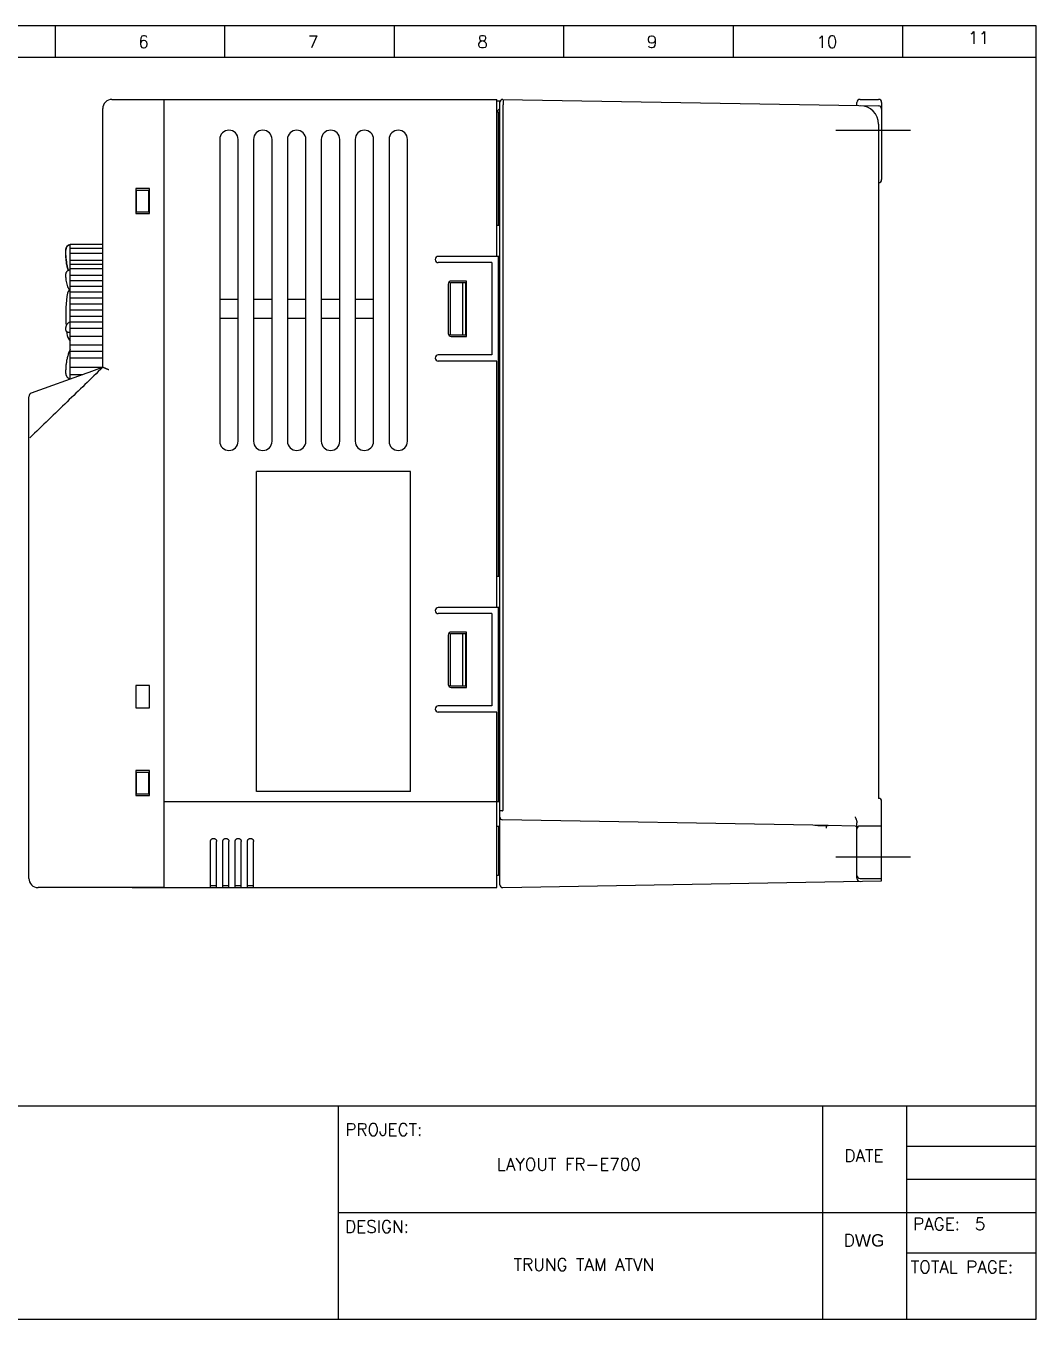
# Model space of a CAD drawing. Header units: millimetres. Extents: x -945625 to 316, y 6 to 533140.
# Drawn here: x -945478.4 to -945314.3, y 532659.1 to 532869.1 of the extents above; entities that cross this region are included whole.
import ezdxf

# ---------------------------------------------------------------- set-up
doc = ezdxf.new("R2010")
doc.units = ezdxf.units.MM
doc.header["$LTSCALE"] = 4
doc.linetypes.add('DASHED', pattern=[0.75, 0.5, -0.25])
for name, color, linetype in [('10', 4, 'Continuous'), ('12', 3, 'Continuous'), ('LINK', 9, 'DASHED')]:
    doc.layers.add(name, color=color, linetype=linetype)
doc.styles.get("Standard").update_dxf_attribs({"font": 'simplex.shx', "height": 2, "bigfont": '@extfont2.shx'})

# ---------------------------------------------------------------- blocks, each defined once
blk = doc.blocks.new('KHUNG')
for p, q in [((297, 0), (0, 0)), ((137.6590469782241, 0), (137.6590469782241, -5.12483574426733)), ((165.1908563738689, 0), (165.1908563738689, -5.12483574426733)), ((192.7226657695137, 0), (192.7226657695137, -5.12483574426733)), ((220.2544751651585, 0), (220.2544751651585, -5.12483574426733)), ((247.7862845608033, 0), (247.7862845608033, -5.12483574426733)), ((275.3180939564481, 0), (275.3180939564481, -5.12483574426733)), ((297, -210), (297, 0)), ((297, -5.12483574426733), (0, -5.12483574426733)), ((0, -175.3417122852989), (297, -175.3417122852989)), ((183.7048122729175, -210), (183.7048122729175, -175.3417122852989)), ((262.3417122852989, -210), (262.3417122854153, -175.3417122852989)), ((275.9237915957347, -175.3417122852989), (275.9237915957347, -210)), ((275.9237915957347, -181.9168559696991), (297, -181.9168559696991)), ((275.9237915957347, -187.2938560561743), (297, -187.2938560561743)), ((183.7048122729175, -192.6708561426494), (262.3417122852989, -192.6708561426494)), ((262.3417122852989, -192.6708561426494), (279.4534025075845, -192.6708561426494)), ((279.4534025075845, -192.6708561426494), (297, -192.6708561426494)), ((275.9237915957347, -199.2459998270497), (297, -199.2459998270497)), ((0, -210), (297, -210))]:
    blk.add_line(p, q)
at = {"char_height": 2, "attachment_point": 1}
for s, width, insert in [('6', 5.676849358831532, (151.1705098218517, -1.591978105949238)), ('7', 5.676849358831532, (178.7023192173801, -1.591978105949238)), ('8', 5.676849358831532, (206.234128613025, -1.591978105949238)), ('9', 5.676849358831532, (233.7659380086698, -1.591978105949238)), ('10', 5.676849358831532, (261.2977474043146, -1.591978105949238)), ('11', 5.676849358831532, (285.9407291230746, -0.9371866332367063)), ('PROJECT:', 14.1535292416811, (184.8029914135113, -178.2180864000693)), ('DATE', 11.25195049028844, (265.8647513538599, -182.4463882828131)), ('DESIGN:', 13.73250209493563, (184.7538715796545, -193.9661937302444)), ('PAGE:', 4.399733680766076, (277.0114450575784, -193.5447313301265)), ('D{\\fArial|b0|i0|c0|p34;WG}', 9.1082206023857, (265.752477447968, -196.2125260308385)), ('TOTAL PAGE:', 23.84767929010559, (276.6360291851452, -200.5224707850721))]:
    blk.add_mtext_dynamic_manual_height_columns(s, width=width, gutter_width=10, heights=[0], dxfattribs=dict(at, insert=insert))

msp = doc.modelspace()

# ---------------------------------------------------------------- linework, layer by layer
at = {"layer": '10'}
for p, q in [((-945464.390556389, 532857.1709879041), (-945401.890556389, 532857.1709879041)), ((-945464.390556389, 532857.1709879041), (-945455.890556389, 532857.1709879041)), ((-945455.890556389, 532729.1709879041), (-945455.890556389, 532857.1709879041)), ((-945401.890556389, 532831.6709879041), (-945401.890556389, 532857.1709879041)), ((-945401.390556389, 532856.8709879041), (-945401.890556389, 532856.8709879041)), ((-945401.390556389, 532729.6289112311), (-945401.390556389, 532856.8709879041)), ((-945401.390556389, 532836.6709879041), (-945401.390556389, 532856.713064607)), ((-945400.9327028063, 532857.16299604), (-945339.8818301858, 532856.0973490945)), ((-945343.390556389, 532856.1585941382), (-945343.390556389, 532856.6709879041)), ((-945342.890556389, 532857.1709879041), (-945339.890556389, 532857.1709879041)), ((-945339.390556389, 532856.6709879041), (-945339.390556389, 532844.1580663396)), ((-945465.890556389, 532813.6709879041), (-945465.890556389, 532855.6709879041)), ((-945401.76290279, 532855.2986415032), (-945401.890556389, 532855.2975274872)), ((-945401.890556389, 532855.1709879041), (-945401.590556389, 532855.1709879041)), ((-945401.390556389, 532855.6709879041), (-945401.76290279, 532855.2986415032)), ((-945401.590556389, 532836.6709879041), (-945401.590556389, 532855.1709879041)), ((-945401.390556389, 532854.6709879041), (-945401.590556389, 532854.6709879041)), ((-945400.8905598159, 532855.6710140485), (-945400.890556389, 532741.6753395788)), ((-945339.890556389, 532853.1494096216), (-945339.890556389, 532743.6709879041)), ((-945446.890556389, 532850.6709879041), (-945446.890556389, 532801.6709879041)), ((-945443.890556389, 532801.6709879041), (-945443.890556389, 532850.6709879041)), ((-945441.390556389, 532850.6709879041), (-945441.390556389, 532801.6709879041)), ((-945438.390556389, 532801.6709879041), (-945438.390556389, 532850.6709879041)), ((-945435.890556389, 532850.6709879041), (-945435.890556389, 532801.6709879041)), ((-945432.890556389, 532801.6709879041), (-945432.890556389, 532850.6709879041)), ((-945430.390556389, 532850.6709879041), (-945430.390556389, 532801.6709879041)), ((-945427.390556389, 532801.6709879041), (-945427.390556389, 532850.6709879041)), ((-945424.890556389, 532850.6709879041), (-945424.890556389, 532801.6709879041)), ((-945421.890556389, 532801.6709879041), (-945421.890556389, 532850.6709879041)), ((-945419.390556389, 532850.6709879041), (-945419.390556389, 532801.6709879041)), ((-945416.390556389, 532801.6709879041), (-945416.390556389, 532850.6709879041)), ((-945401.390556389, 532846.6709879041), (-945401.590556389, 532846.6709879041)), ((-945339.8774679148, 532843.6582376771), (-945339.890556389, 532843.6578949433)), ((-945460.490556389, 532842.7209879041), (-945460.490556389, 532838.6209879041)), ((-945458.2905563889, 532842.7209879041), (-945460.490556389, 532842.7209879041)), ((-945460.390556389, 532838.9209879041), (-945460.390556389, 532842.4209879041)), ((-945460.3905547322, 532842.4209879041), (-945458.390556538, 532842.4209879041)), ((-945458.390556389, 532838.9209879041), (-945458.390556389, 532842.4209879041)), ((-945458.2905563889, 532838.6209879041), (-945458.2905563889, 532842.7209879041)), ((-945460.490556389, 532838.6209879041), (-945458.2905563889, 532838.6209879041)), ((-945460.3905547322, 532838.9209879041), (-945458.390556538, 532838.9209879041)), ((-945401.390556389, 532836.6709879041), (-945401.890556389, 532836.6709879041)), ((-945471.1905563889, 532811.741792762), (-945471.1905563889, 532833.6709879331)), ((-945471.1905563889, 532833.6641015953), (-945465.890556389, 532833.6641015953)), ((-945471.1905563889, 532833.0130905294), (-945465.890556389, 532833.0130905294)), ((-945471.890556389, 532832.1695256291), (-945471.890556389, 532832.6698297771)), ((-945471.8848176786, 532831.8323918633), (-945471.890556389, 532832.1695256291)), ((-945471.1905563889, 532832.182624394), (-945465.890556389, 532832.182624394)), ((-945471.1905563889, 532831.0479597502), (-945465.890556389, 532831.0479597502)), ((-945401.390556389, 532831.6709879041), (-945411.390556389, 532831.6709879041)), ((-945401.590556389, 532779.6709879041), (-945401.590556389, 532831.6709879041)), ((-945401.390556389, 532779.6709879041), (-945401.390556389, 532831.6709879041)), ((-945471.890556389, 532828.2712756252), (-945471.890556389, 532828.838832667)), ((-945465.890556389, 532830.3769926048), (-945471.1905563889, 532830.3769926048)), ((-945471.1905563889, 532829.6852070616), (-945465.890556389, 532829.6852070616)), ((-945402.6905563889, 532830.6709879041), (-945411.390556389, 532830.6709879041)), ((-945402.6905563889, 532830.6709879041), (-945402.6905563889, 532815.6709879041)), ((-945471.1905563889, 532828.6178707333), (-945465.890556389, 532828.6178707333)), ((-945471.1905563889, 532827.7633534689), (-945465.890556389, 532827.7633534689)), ((-945471.1905563889, 532826.8662749256), (-945465.890556389, 532826.8662749256)), ((-945409.7905563889, 532827.1709879041), (-945409.7905563889, 532819.1709879041)), ((-945409.390556389, 532818.9209879041), (-945409.390556389, 532827.4209879041)), ((-945409.390556389, 532827.4209879041), (-945406.890556389, 532827.4209879041)), ((-945406.7905563889, 532827.6709879041), (-945409.2905563889, 532827.6709879041)), ((-945407.390556389, 532818.9209879041), (-945407.390556389, 532827.4209879041)), ((-945406.890556389, 532818.9209879041), (-945406.890556389, 532827.4209879041)), ((-945406.7905563889, 532818.6709879041), (-945406.7905563889, 532827.6709879041)), ((-945401.390556389, 532828.6709879041), (-945401.590556389, 532828.6709879041)), ((-945471.1905563889, 532825.9334624133), (-945465.890556389, 532825.9334624133)), ((-945471.1905563889, 532824.9720151979), (-945465.890556389, 532824.9720151979)), ((-945443.890556389, 532824.6709879041), (-945446.890556389, 532824.6709879041)), ((-945438.390556389, 532824.6709879041), (-945441.390556389, 532824.6709879041)), ((-945432.890556389, 532824.6709879041), (-945435.890556389, 532824.6709879041)), ((-945427.390556389, 532824.6709879041), (-945430.390556389, 532824.6709879041)), ((-945421.890556389, 532824.6709879041), (-945424.890556389, 532824.6709879041)), ((-945471.1905563889, 532823.9892504736), (-945465.890556389, 532823.9892504736)), ((-945471.1905563889, 532822.9926476732), (-945465.890556389, 532822.9926476732)), ((-945401.390556389, 532823.6709879041), (-945401.590556389, 532823.6709879041)), ((-945471.1905563889, 532821.9897915459), (-945465.890556389, 532821.9897915459)), ((-945471.1905563889, 532821.0286902745), (-945465.890556389, 532821.0286902745)), ((-945446.890556389, 532821.6709879041), (-945443.890556389, 532821.6709879041)), ((-945441.390556389, 532821.6709879041), (-945438.390556389, 532821.6709879041)), ((-945435.890556389, 532821.6709879041), (-945432.890556389, 532821.6709879041)), ((-945430.390556389, 532821.6709879041), (-945427.390556389, 532821.6709879041)), ((-945424.890556389, 532821.6709879041), (-945421.890556389, 532821.6709879041)), ((-945471.8905561828, 532819.6824572578), (-945471.890556389, 532820.1128233586)), ((-945471.1905563889, 532819.9958381779), (-945465.890556389, 532819.9958381779)), ((-945471.1905563889, 532818.7451653014), (-945465.890556389, 532818.7451653014)), ((-945409.390556389, 532818.9209879041), (-945406.890556389, 532818.9209879041)), ((-945409.2905563889, 532818.6709879041), (-945406.7905563889, 532818.6709879041)), ((-945471.1905563889, 532817.3399918758), (-945465.890556389, 532817.3399918758)), ((-945471.1905563889, 532816.2773709513), (-945465.890556389, 532816.2773709513)), ((-945471.1905563889, 532815.1971133036), (-945465.890556389, 532815.1971133036)), ((-945402.6905563889, 532815.6709879041), (-945411.390556389, 532815.6709879041)), ((-945401.890556389, 532814.6709879041), (-945411.390556389, 532814.6709879041)), ((-945401.890556389, 532774.6709879041), (-945401.890556389, 532814.6709879041)), ((-945471.890556389, 532812.6441955547), (-945471.890556389, 532813.2368138058)), ((-945471.1905563889, 532813.7152010018), (-945465.890556389, 532813.7152010018)), ((-945471.1905563889, 532812.4902135062), (-945469.1341502841, 532812.4902135062)), ((-945467.2920028006, 532813.1549067228), (-945468.1658805101, 532812.8406776917)), ((-945477.890556389, 532730.6709964055), (-945477.890556389, 532808.88322057)), ((-945401.390556389, 532804.1709879041), (-945401.590556389, 532804.1709879041)), ((-945415.8905565677, 532796.7633204032), (-945440.8905565677, 532796.7633204032)), ((-945440.8905565677, 532744.7633204032), (-945440.8905565677, 532796.7633204032)), ((-945415.8905565677, 532744.7633204032), (-945415.8905565677, 532796.7633204032)), ((-945401.390556389, 532779.6709879041), (-945401.890556389, 532779.6709879041)), ((-945401.390556389, 532774.6709879041), (-945411.390556389, 532774.6709879041)), ((-945401.590556389, 532743.1709879041), (-945401.590556389, 532774.6709879041)), ((-945401.390556389, 532743.1709879041), (-945401.390556389, 532774.6709879041)), ((-945402.6905563889, 532773.6709879041), (-945411.390556389, 532773.6709879041)), ((-945402.6905563889, 532773.6709879041), (-945402.6905563889, 532758.6709879041)), ((-945409.7905563889, 532770.1709879041), (-945409.7905563889, 532762.1709879041)), ((-945409.390556389, 532770.4209879041), (-945406.890556389, 532770.4209879041)), ((-945409.390556389, 532761.9209879041), (-945409.390556389, 532770.4209879041)), ((-945406.7905563889, 532770.6709879041), (-945409.2905563889, 532770.6709879041)), ((-945407.390556389, 532761.9209879041), (-945407.390556389, 532770.4209879041)), ((-945406.890556389, 532761.9209879041), (-945406.890556389, 532770.4209879041)), ((-945406.7905563889, 532761.6709879041), (-945406.7905563889, 532770.6709879041)), ((-945460.490556389, 532761.9709879041), (-945460.490556389, 532758.3709879041)), ((-945458.2905563889, 532761.9709879041), (-945460.490556389, 532761.9709879041)), ((-945458.2905563889, 532758.3709879041), (-945458.2905563889, 532761.9709879041)), ((-945409.390556389, 532761.9209879041), (-945406.890556389, 532761.9209879041)), ((-945409.2905563889, 532761.6709879041), (-945406.7905563889, 532761.6709879041)), ((-945460.490556389, 532758.3709879041), (-945458.2905563889, 532758.3709879041)), ((-945402.6905563889, 532758.6709879041), (-945411.390556389, 532758.6709879041)), ((-945401.890556389, 532757.6709879041), (-945411.390556389, 532757.6709879041)), ((-945401.890556389, 532729.1709879041), (-945401.890556389, 532757.6709879041)), ((-945401.390556389, 532759.1709879041), (-945401.590556389, 532759.1709879041)), ((-945460.490556389, 532748.2209879041), (-945460.490556389, 532744.1209879041)), ((-945458.2905563889, 532748.2209879041), (-945460.490556389, 532748.2209879041)), ((-945460.390556389, 532744.4209879041), (-945460.390556389, 532747.9209879041)), ((-945460.390556389, 532747.9209879041), (-945458.390556389, 532747.9209879041)), ((-945458.390556389, 532744.4209879041), (-945458.390556389, 532747.9209879041)), ((-945458.2905563889, 532744.1209879041), (-945458.2905563889, 532748.2209879041)), ((-945460.490556389, 532744.1209879041), (-945458.2905563889, 532744.1209879041)), ((-945460.390556389, 532744.4209879041), (-945458.390556389, 532744.4209879041)), ((-945455.890556389, 532743.1709879041), (-945401.390556389, 532743.1709879041)), ((-945415.8905565677, 532744.7633204032), (-945440.8905565677, 532744.7633204032)), ((-945339.390556389, 532730.2532019296), (-945339.390556389, 532743.1709879041)), ((-945401.890556389, 532739.1709879041), (-945401.390556389, 532739.1709879041)), ((-945401.590556389, 532739.1709879041), (-945401.590556389, 532731.1709879041)), ((-945401.390556389, 532736.3462518556), (-945401.390556389, 532739.1709879041)), ((-945350.561358755, 532739.2961547249), (-945400.9484099719, 532740.1756639755)), ((-945349.7417683986, 532739.282381239), (-945350.561358755, 532739.2961547249)), ((-945349.7417683986, 532739.282381239), (-945348.9092211905, 532739.269483147)), ((-945348.9092211905, 532739.269483147), (-945348.1192183937, 532739.2582657511)), ((-945348.390556389, 532739.2621185295), (-945348.390556389, 532738.8549617257)), ((-945348.1192391621, 532739.2582660334), (-945348.0952996133, 532739.2591505403)), ((-945343.6853206671, 532739.1761330337), (-945348.095792111, 532739.2531180991)), ((-945343.390556389, 532730.6921854436), (-945343.390556389, 532739.673919701)), ((-945339.390556389, 532739.1709879041), (-945342.890556389, 532739.1709879041)), ((-945448.390556389, 532729.1709879041), (-945448.390556389, 532736.6710640566)), ((-945447.390556389, 532729.1709879041), (-945447.390556389, 532736.6710640566)), ((-945446.390556389, 532729.1709879041), (-945446.390556389, 532736.6710640566)), ((-945445.390556389, 532729.1709879041), (-945445.390556389, 532736.6710640566)), ((-945444.390556389, 532729.1709879041), (-945444.390556389, 532736.6710640566)), ((-945443.390556389, 532729.1709879041), (-945443.390556389, 532736.6710640566)), ((-945442.390556389, 532729.1709879041), (-945442.390556389, 532736.6710640566)), ((-945441.390556389, 532729.1709879041), (-945441.390556389, 532736.6710640566)), ((-945401.390556389, 532729.628911231), (-945401.390556389, 532733.842377777)), ((-945401.590556389, 532731.1709879041), (-945401.890556389, 532731.1709879041)), ((-945401.390556389, 532731.6709879041), (-945401.590556389, 532731.6709879041)), ((-945400.9327028061, 532729.1789797681), (-945339.390556389, 532730.2532019296)), ((-945342.890556389, 532730.6709879041), (-945339.390556389, 532730.6709879041)), ((-945455.890556389, 532729.1709879041), (-945476.390556389, 532729.1709879041)), ((-945461.0905563876, 532729.1709879041), (-945401.890556389, 532729.1709879041)), ((-945447.390556389, 532729.4709879041), (-945448.390556389, 532729.4709879041)), ((-945445.390556389, 532729.4709879041), (-945446.390556389, 532729.4709879041)), ((-945443.390556389, 532729.4709879041), (-945444.390556389, 532729.4709879041)), ((-945441.390556389, 532729.4709879041), (-945442.390556389, 532729.4709879041)), ((-945427.390556389, 532729.1869545662), (-945417.390556389, 532729.1869545662)), ((-945427.390556389, 532729.1709879041), (-945427.390556389, 532729.1869545662)), ((-945417.390556389, 532729.1869545662), (-945417.390556389, 532729.1709879041))]:
    msp.add_line(p, q, dxfattribs=at)
for points in [[(-945468.1658805101, 532812.8406776917), (-945468.3142250364, 532812.7878249785), (-945468.4728501, 532812.7308910526), (-945477.495768475, 532809.4470361425)], [(-945465.8905594109, 532813.6709867807), (-945466.4313297252, 532813.4705455085), (-945467.2920028006, 532813.1549067228)]]:
    msp.add_lwpolyline(points, dxfattribs=at)
for centre, radius, start, end in [((-945464.390556389, 532855.6709879041), 1.5, 90, 180), ((-945400.9405563889, 532856.7130645604), 0.45, 89.00000002509637, 179.9999940502649), ((-945342.890556389, 532856.6709879041), 0.5, 90, 180), ((-945342.890556389, 532853.1494096216), 3, 0, 88.9999999984184), ((-945339.890556389, 532856.6709879041), 0.5, 0, 90), ((-945339.890556389, 532855.5974251613), 0.5, 9.811726825282036e-06, 89.00000017193274), ((-945445.390556389, 532850.6709879041), 1.5, 0, 180), ((-945439.890556389, 532850.6709879041), 1.5, 0, 180), ((-945434.390556389, 532850.6709879041), 1.5, 0, 180), ((-945428.890556389, 532850.6709879041), 1.5, 0, 180), ((-945423.390556389, 532850.6709879041), 1.5, 0, 180), ((-945417.890556389, 532850.6709879041), 1.5, 0, 180), ((-945339.890556389, 532844.1580663396), 0.5, 271.5000000014395, 0), ((-945470.890556389, 532832.6709879041), 1, 107.4576031260991, 180), ((-945411.390556389, 532831.1709879041), 0.5, 90, 270), ((-945409.2905563889, 532827.1709879041), 0.5, 90, 180), ((-945446.890556389, 532822.1709879041), 25, 173.1169354123921, 184.0187649536126), ((-945469.228394579, 532824.8674643073), 2.5, 147.7775362239569, 173.1169354123921), ((-945446.890556389, 532822.1709879041), 25, 186.2312510494089, 186.8830645876079), ((-945469.228394579, 532819.474511501), 2.5, 186.8830645876079, 218.2694575350887), ((-945409.2905563889, 532819.1709879041), 0.5, 180, 270), ((-945411.390556389, 532815.1709879041), 0.5, 90, 270), ((-945477.2905563889, 532808.88322057), 0.6, 109.9999999983434, 180), ((-945445.390556389, 532801.6709879041), 1.5, 180, 0), ((-945439.890556389, 532801.6709879041), 1.5, 180, 0), ((-945434.390556389, 532801.6709879041), 1.5, 180, 0), ((-945428.890556389, 532801.6709879041), 1.5, 180, 0), ((-945423.390556389, 532801.6709879041), 1.5, 180, 0), ((-945417.890556389, 532801.6709879041), 1.5, 180, 0), ((-945411.390556389, 532774.1709879041), 0.5, 90, 270), ((-945409.2905563889, 532770.1709879041), 0.5, 90, 180), ((-945409.2905563889, 532762.1709879041), 0.5, 180, 270), ((-945411.390556389, 532758.1709879041), 0.5, 90, 270), ((-945339.890556389, 532743.1709879041), 0.5, 0, 90), ((-945400.9405563889, 532740.6255955262), 0.45, 180.0000111924389, 269.0000001986074), ((-945348.090556389, 532739.5530724076), 0.3, 259.2195697490794, 268.9999999984184), ((-945343.6905563889, 532738.8761787252), 0.3, 0, 88.9999999984184), ((-945342.890556389, 532738.6709879041), 0.5, 90, 180), ((-945476.390556389, 532730.6709879041), 1.5, 179.9996752725297, 270), ((-945342.890556389, 532731.1709879041), 0.5, 180, 270), ((-945342.890556389, 532730.6921853664), 0.5, 180, 271.0000000015816), ((-945400.9405563889, 532729.628911231), 0.45, 180, 271.0000000015816)]:
    msp.add_arc(centre, radius, start, end, dxfattribs=at)
for points, start_tangent, end_tangent in [([(-945400.8519381285, 532857.1615862274), (-945400.8538375195, 532857.1578202232), (-945400.8555937539, 532857.1464729512), (-945400.8573804576, 532857.1276062465), (-945400.8591715896, 532857.1013165227), (-945400.8609604125, 532857.0677382097), (-945400.8627435633, 532857.0270427851), (-945400.864518821, 532856.9794378594), (-945400.8662845907, 532856.9251661103), (-945400.8680397705, 532856.8645040473), (-945400.8697837372, 532856.797760609), (-945400.8715163785, 532856.7252755985), (-945400.8732381487, 532856.6474179628), (-945400.8749501432, 532856.5645839286), (-945400.8766541848, 532856.4771949974), (-945400.8783529283, 532856.3856958164), (-945400.8800499833, 532856.290551931), (-945400.8817500586, 532856.1922474338), (-945400.8834591387, 532856.0912825179), (-945400.8851846962, 532855.9881709507), (-945400.8869359528, 532855.8834374798), (-945400.8887242064, 532855.7776151882), (-945400.890556364, 532855.6714711831)], (-0.9998476953732804, 0.017452394011707), (4.4493229618e-06, -0.9999999999901016)), ([(-945471.8905557005, 532832.6709867864), (-945471.8825458874, 532832.796208413), (-945471.8586470246, 532832.9205455729), (-945471.8192395156, 532833.0408745559), (-945471.7649610125, 532833.1552499192), (-945471.6966841416, 532833.2618422102), (-945471.6155084634, 532833.3589435177), (-945471.5227402658, 532833.4450008434), (-945471.4198669726, 532833.5186430229), (-945471.3085534296, 532833.5786895049), (-945471.1905563889, 532833.6242000469)], (0.0011742470254269, 0.999999310571724), (0.9538971639494259, 0.3001336379169153)), ([(-945471.890556389, 532832.6698297771), (-945471.8905557005, 532832.6709867864)], (1.58168016765e-05, 0.9999999998749144), (0.0011742216116936, 0.9999993106015657)), ([(-945471.8848162837, 532831.8323940012), (-945471.8683560218, 532831.5067119572), (-945471.7998367088, 532830.8320204342), (-945471.6852662276, 532830.1634680793), (-945471.5251357334, 532829.5042096644), (-945471.4906634731, 532829.3838333944)], (0.0340341156483622, -0.9994206716753629), (0.2813854198266446, -0.9595948340362108)), ([(-945471.4906579304, 532829.3838353476), (-945471.5257338303, 532829.5063696664), (-945471.6848116795, 532830.1612846225), (-945471.7989306586, 532830.8253962318), (-945471.8676188604, 532831.4958130294), (-945471.8848162739, 532831.8323919111)], (-0.2813903016290626, 0.9595934025143698), (-0.0340352436226423, 0.9994206332628657)), ([(-945471.1905566155, 532829.4842937145), (-945471.2743720467, 532829.4645488884), (-945471.3950635367, 532829.4255561212), (-945471.5082499272, 532829.3751523383), (-945471.6093440237, 532829.3148958769), (-945471.6962601978, 532829.2461673892), (-945471.7680635316, 532829.1700103693), (-945471.8238347521, 532829.0877871903), (-945471.8628565667, 532829.0013329677), (-945471.8848569854, 532828.9130920476), (-945471.8905552072, 532828.8388837401)], (-0.9800013386472024, -0.198990894891428), (-0.000252827344497, -0.9999999680391665)), ([(-945471.8905563203, 532828.2712736415), (-945471.8681374218, 532827.8379336237), (-945471.7986815291, 532827.3998409054), (-945471.682176409, 532826.9692145981), (-945471.5189489503, 532826.5483318463), (-945471.309644329, 532826.1393365356), (-945471.1906538581, 532825.9440566861)], (1.0762708505e-05, -0.9999999999420821), (0.5405555430562795, -0.8413083292533902)), ([(-945471.2009767909, 532821.0469019705), (-945471.2692867697, 532821.0065546571), (-945471.4958093142, 532820.8463424147), (-945471.6726880033, 532820.6726375147), (-945471.797505379, 532820.487275207), (-945471.8689297913, 532820.2966399268), (-945471.8905563499, 532820.1128263177)], (-0.8687911409652423, -0.4951787085288628), (-1.45497537042e-05, -0.9999999998941524)), ([(-945471.8290023884, 532820.4194815914), (-945471.8689180071, 532820.2966892766), (-945471.8853313853, 532820.2035609849)], (-0.3819608957374824, -0.9241784860769159), (-0.1145599680821178, -0.9934163345310083)), ([(-945471.1910690654, 532821.0525208376), (-945471.2009767909, 532821.0469019705)], (-0.8709064733084559, -0.4914487915840548), (-0.868791138916803, -0.4951787121228498)), ([(-945471.8853313853, 532820.2035609849), (-945471.8905563499, 532820.1128262533)], (-0.1145599678747764, -0.9934163345549188), (-1.43106948655e-05, -0.999999999897602)), ([(-945471.8905530577, 532819.6824572621), (-945471.8885723017, 532819.6526664915), (-945471.8766830512, 532819.6041180535), (-945471.8545122097, 532819.5587487888), (-945471.8239116278, 532819.5192188752), (-945471.7875510582, 532819.4867236933), (-945471.7475572304, 532819.4606937947), (-945471.7043389499, 532819.4394327144), (-945471.6572159805, 532819.4213990058), (-945471.6047481755, 532819.405461214), (-945471.5455844242, 532819.3910404581), (-945471.4788092014, 532819.3779497574), (-945471.4039449844, 532819.3662186528), (-945471.3206644527, 532819.3559649909), (-945471.2289767242, 532819.3473927669), (-945471.1919538254, 532819.3446255896)], (0.0013787480260438, -0.9999990495264888), (0.9975774352870547, -0.0695647943007255)), ([(-945471.8905530495, 532819.68245645), (-945471.8885651784, 532819.652612744), (-945471.8766451521, 532819.6040136452), (-945471.8544228908, 532819.5586062651), (-945471.8237644573, 532819.5190626027), (-945471.7873538156, 532819.4865747081), (-945471.747317374, 532819.4605591133), (-945471.741694582, 532819.4574621986)], (0.0013830001241285, -0.999999043654871), (0.8796690078157998, -0.4755864134816788)), ([(-945471.1908717245, 532816.5453285861), (-945471.3182462807, 532816.2420775767), (-945471.5240060948, 532815.6594299423), (-945471.684721185, 532815.0632894632), (-945471.7996686908, 532814.4564442462), (-945471.8683638276, 532813.84171678), (-945471.8905563441, 532813.2368140088)], (-0.4057408082999743, -0.913988181805478), (-3.9746605336e-06, -0.9999999999921009)), ([(-945465.890556389, 532813.6709879041), (-945471.6808872222, 532808.0621112398), (-945477.7080140775, 532802.2238591356)], (-0.718271610553383, -0.6957628140918783), (-0.718271610553383, -0.6957628140918783)), ([(-945471.8905558336, 532812.6441899228), (-945471.8843530542, 532812.5429284072), (-945471.861656455, 532812.4269271045), (-945471.8225181326, 532812.3142619221), (-945471.7674709168, 532812.2069514818), (-945471.6973809163, 532812.1069472886), (-945471.6134048506, 532812.0160387836), (-945471.516925742, 532811.9358089507), (-945471.4095488134, 532811.8676586623), (-945471.2930511114, 532811.8127765078), (-945471.195642389, 532811.7793978613)], (6.32261311434e-05, -0.999999998001228), (0.9604953565401562, -0.2782960115862216)), ([(-945471.8905558584, 532812.6441901274), (-945471.8894266195, 532812.6009681963)], (6.25830908623e-05, -0.9999999980416784), (0.05212281026380701, -0.9986406824530049)), ([(-945464.890556389, 532813.2474194636), (-945464.9582926763, 532813.2761104172), (-945465.0259857496, 532813.3047830667), (-945465.0933302129, 532813.333308056), (-945465.1600147568, 532813.3615535243), (-945465.2257230727, 532813.3893854931), (-945465.2901348674, 532813.4166682966), (-945465.3529269898, 532813.4432650579), (-945465.4137746255, 532813.4690381961), (-945465.4723528508, 532813.4938500836), (-945465.5283380476, 532813.5175636461), (-945465.5814095901, 532813.5400430766), (-945465.6312517892, 532813.5611546591), (-945465.6775559648, 532813.5807676467), (-945465.7200226319, 532813.5987551867), (-945465.7583637942, 532813.6149952929), (-945465.7923053945, 532813.6293718836), (-945465.8215898243, 532813.6417758438), (-945465.8459781414, 532813.6521059653), (-945465.8652522533, 532813.6602698708), (-945465.8792167385, 532813.666184786), (-945465.8877002451, 532813.6697781318), (-945465.890556389, 532813.6709879041)], (-0.9208047605334223, 0.3900238364241178), (-0.9208047605804988, 0.390023836312975)), ([(-945471.2311708101, 532811.790361387), (-945471.1905564261, 532811.7779377517)], (0.9502855495801772, -0.3113797910255268), (0.9618510591196311, -0.2735736465203549)), ([(-945471.195642389, 532811.7793978613), (-945471.1905564199, 532811.7779377736)], (0.9604953568620936, -0.2782960104751048), (0.9618507902397437, -0.2735745918669718)), ([(-945400.9405563889, 532741.6269621197), (-945400.9909459999, 532741.6270084844), (-945401.0407011713, 532741.6271472545), (-945401.0891960751, 532741.6273774599), (-945401.1358207691, 532741.62769748), (-945401.1799888777, 532741.6281050346), (-945401.2211449752, 532741.6285971716), (-945401.2587715769, 532741.62917025), (-945401.292395653, 532741.6298199192), (-945401.321594578, 532741.6305410938), (-945401.3460014425, 532741.6313279233), (-945401.3653096607, 532741.6321737592), (-945401.3792768115, 532741.6330711159), (-945401.3877276705, 532741.6340116316), (-945401.390556389, 532741.6349860267)], (-1, 1.7765874e-09), (-1.296908805e-07, 0.9999999999999915)), ([(-945400.9405563889, 532741.6269621197), (-945400.9380630179, 532741.627173544), (-945400.9355329353, 532741.6278260807), (-945400.932952983, 532741.6289635877)], (1, 0), (0.8806435898143191, 0.473779344968678)), ([(-945400.932952983, 532741.6289635877), (-945400.9235421377, 532741.6343551357), (-945400.9153421113, 532741.6397454324), (-945400.9082941564, 532741.6451714477), (-945400.9022830834, 532741.6507627172), (-945400.897275133, 532741.6566986704), (-945400.8935405572, 532741.6628901467), (-945400.8912853248, 532741.669173584), (-945400.890556389, 532741.6753395788)], (0.8806161634892474, 0.4738303204750399), (0, 1)), ([(-945343.695792111, 532740.6770012549), (-945343.6223137598, 532740.5115578434), (-945343.5568205661, 532740.3568066577), (-945343.502217215, 532740.2144750236), (-945343.4593129888, 532740.0846880886), (-945343.4276215085, 532739.9664385164), (-945343.4062222942, 532739.8585011344), (-945343.3942178997, 532739.7605513328), (-945343.390556389, 532739.673919701)], (0.4081716412436209, -0.9129052038872869), (3.547149301e-07, -0.9999999999999372)), ([(-945348.1544743143, 532739.2598976599), (-945349.3667001433, 532739.2767174782), (-945350.560050713, 532739.2961318945)], (-0.9999198166177057, 0.012663346130222), (-0.9998477367584905, 0.0174500228917991)), ([(-945348.0953017295, 532739.2591517818), (-945348.1544743143, 532739.2598976599)], (-0.9999213095854624, 0.0125449048180332), (-0.9999198166099399, 0.0126633467434277)), ([(-945448.390556389, 532736.6710640566), (-945448.3869035462, 532736.7313831329), (-945448.3758633928, 532736.7913666021), (-945448.357587727, 532736.8495914174), (-945448.3325368826, 532736.904808782), (-945448.3012077605, 532736.9562669112), (-945448.2638364667, 532737.0036723509), (-945448.2211217716, 532737.0461422676), (-945448.1734944378, 532737.0832464157), (-945448.1218620581, 532737.1142771395), (-945448.0667521372, 532737.1389191278), (-945448.0091784182, 532737.156715118), (-945447.9497980027, 532737.1674664675), (-945447.8896011988, 532737.170986992), (-945447.8294108207, 532737.1672356112), (-945447.7700779221, 532737.1562580523), (-945447.7125677759, 532737.1382402078), (-945447.6575565515, 532737.1133891235), (-945447.6060405569, 532737.0821592411), (-945447.5585578613, 532737.0448747084), (-945447.5160050706, 532737.0022405856), (-945447.478815692, 532736.9546924905), (-945447.4476835818, 532736.9031142032), (-945447.4229469151, 532736.8480720617), (-945447.4050414707, 532736.790524996), (-945447.3941860603, 532736.7311922137), (-945447.3905838312, 532736.6762963708)], (0, 1), (0.0104873419085333, -0.9999450063176942)), ([(-945447.3905838312, 532736.6762963708), (-945447.390556389, 532736.6710640566)], (0.0104873412185828, -0.9999450063249304), (0, -1)), ([(-945446.390556389, 532736.6710640566), (-945446.3869035462, 532736.7313831329), (-945446.3758633928, 532736.7913666021), (-945446.357587727, 532736.8495914174), (-945446.3325368826, 532736.904808782), (-945446.3012077605, 532736.9562669112), (-945446.2638364667, 532737.0036723509), (-945446.2211217716, 532737.0461422676), (-945446.1734944378, 532737.0832464157), (-945446.1218620581, 532737.1142771395), (-945446.0667521372, 532737.1389191278), (-945446.0091784182, 532737.156715118), (-945445.9497980027, 532737.1674664675), (-945445.8896011988, 532737.170986992), (-945445.8294108207, 532737.1672356112), (-945445.7700779221, 532737.1562580523), (-945445.7125677759, 532737.1382402078), (-945445.6575565515, 532737.1133891235), (-945445.6060405569, 532737.0821592411), (-945445.5585578613, 532737.0448747084), (-945445.5160050706, 532737.0022405856), (-945445.478815692, 532736.9546924905), (-945445.4476835818, 532736.9031142032), (-945445.4229469151, 532736.8480720617), (-945445.4050414707, 532736.790524996), (-945445.3941860603, 532736.7311922137), (-945445.3905838312, 532736.6762963708)], (0, 1), (0.0104873419085333, -0.9999450063176942)), ([(-945445.3905838312, 532736.6762963708), (-945445.390556389, 532736.6710640566)], (0.0104873412185828, -0.9999450063249304), (0, -1)), ([(-945444.390556389, 532736.6710640566), (-945444.3869035462, 532736.7313831329), (-945444.3758633928, 532736.7913666021), (-945444.357587727, 532736.8495914174), (-945444.3325368826, 532736.904808782), (-945444.3012077605, 532736.9562669112), (-945444.2638364667, 532737.0036723509), (-945444.2211217716, 532737.0461422676), (-945444.1734944378, 532737.0832464157), (-945444.1218620581, 532737.1142771395), (-945444.0667521372, 532737.1389191278), (-945444.0091784182, 532737.156715118), (-945443.9497980027, 532737.1674664675), (-945443.8896011988, 532737.170986992), (-945443.8294108207, 532737.1672356112), (-945443.7700779221, 532737.1562580523), (-945443.7125677759, 532737.1382402078), (-945443.6575565515, 532737.1133891235), (-945443.6060405569, 532737.0821592411), (-945443.5585578613, 532737.0448747084), (-945443.5160050706, 532737.0022405856), (-945443.478815692, 532736.9546924905), (-945443.4476835818, 532736.9031142032), (-945443.4229469151, 532736.8480720617), (-945443.4050414707, 532736.790524996), (-945443.3941860603, 532736.7311922137), (-945443.3905838312, 532736.6762963708)], (0, 1), (0.0104873419085333, -0.9999450063176942)), ([(-945443.3905838312, 532736.6762963708), (-945443.390556389, 532736.6710640566)], (0.0104873412185828, -0.9999450063249304), (0, -1)), ([(-945442.390556389, 532736.6710640566), (-945442.3869035462, 532736.7313831329), (-945442.3758633928, 532736.7913666021), (-945442.357587727, 532736.8495914174), (-945442.3325368826, 532736.904808782), (-945442.3012077605, 532736.9562669112), (-945442.2638364667, 532737.0036723509), (-945442.2211217716, 532737.0461422676), (-945442.1734944378, 532737.0832464157), (-945442.1218620581, 532737.1142771395), (-945442.0667521372, 532737.1389191278), (-945442.0091784182, 532737.156715118), (-945441.9497980027, 532737.1674664675), (-945441.8896011988, 532737.170986992), (-945441.8294108207, 532737.1672356112), (-945441.7700779221, 532737.1562580523), (-945441.7125677759, 532737.1382402078), (-945441.6575565515, 532737.1133891235), (-945441.6060405569, 532737.0821592411), (-945441.5585578613, 532737.0448747084), (-945441.5160050706, 532737.0022405856), (-945441.478815692, 532736.9546924905), (-945441.4476835818, 532736.9031142032), (-945441.4229469151, 532736.8480720617), (-945441.4050414707, 532736.790524996), (-945441.3941860603, 532736.7311922137), (-945441.3905838312, 532736.6762963708)], (0, 1), (0.0104873419085333, -0.9999450063176942)), ([(-945441.3905838312, 532736.6762963708), (-945441.390556389, 532736.6710640566)], (0.0104873412185828, -0.9999450063249304), (0, -1))]:
    msp.add_spline(points, degree=3, dxfattribs=dict(at, start_tangent=start_tangent, end_tangent=end_tangent))
at = {"layer": '12'}
for p, q in [((-945346.8512981108, 532852.1709879041), (-945334.6960913307, 532852.1709879041)), ((-945346.8512981108, 532734.1709879041), (-945334.6960913307, 532734.1709879041))]:
    msp.add_line(p, q, dxfattribs=at)
at = {"layer": 'LINK', "ltscale": 0.5}
msp.add_lwpolyline([(-945343.4594957676, 532740.0896068226), (-945343.4594957676, 532740.0896068226)], dxfattribs=at)
msp.add_lwpolyline([(-945343.4594957676, 532740.0896068226), (-945343.4594957676, 532740.0896068226)], dxfattribs=at)

# ---------------------------------------------------------------- block references
at = {"linetype": 'DASHED', "ltscale": 0.5}
msp.add_blockref('KHUNG', (-945611.2926891283, 532869.1089576215), dxfattribs=at)

# ---------------------------------------------------------------- texts
at = {"char_height": 2, "attachment_point": 1}
for s, insert in [('LAYOUT FR-E700', (-945401.877974068, 532685.2551735849)), ('TRUNG TAM ATVN', (-945399.1374299412, 532668.9743663834))]:
    msp.add_mtext_dynamic_manual_height_columns(s, width=55.39359022048302, gutter_width=10, heights=[0], dxfattribs=dict(at, insert=insert))
at = {"ltscale": 0.5, "insert": (-945324.2509470148, 532675.5801644609), "char_height": 2, "attachment_point": 1}
msp.add_mtext_dynamic_manual_height_columns('5', width=5.366920609492809, gutter_width=10, heights=[0], dxfattribs=at)

doc.saveas('drawing.dxf')
